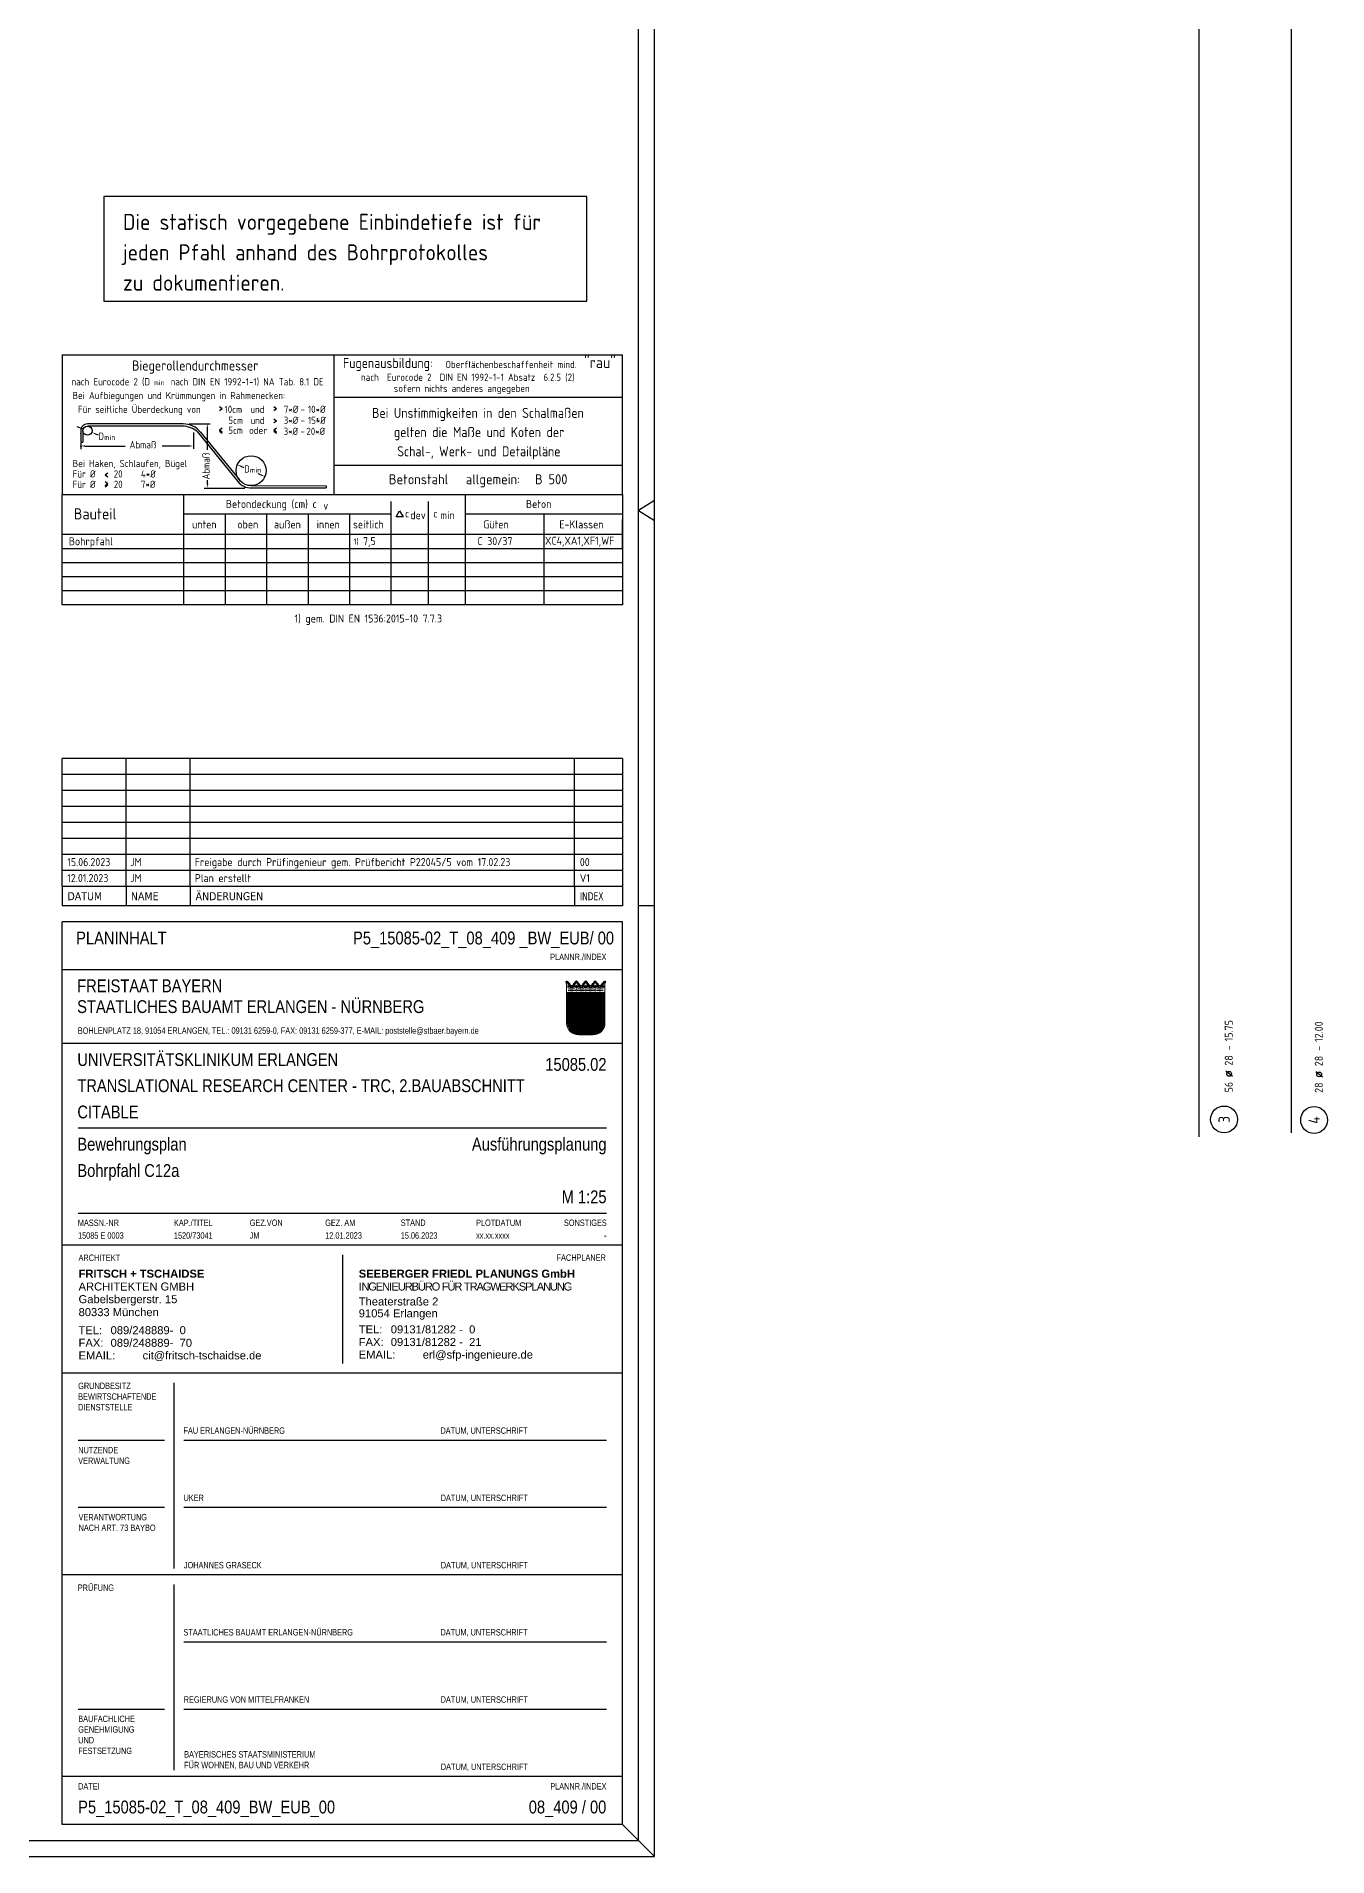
# Model space of a CAD drawing. Extents: x -21.8 to -1.7, y -3.4 to 18.
# Drawn here: x -11.8 to -1.72, y -3.39 to 10.83 of the extents above; entities that cross this region are included whole.
import ezdxf
from ezdxf.enums import TextEntityAlignment as Align

# ---------------------------------------------------------------- set-up
doc = ezdxf.new("R2010")
doc.units = 0
doc.header["$LTSCALE"] = 0.25
doc.linetypes.add('AUSGEZOGEN', pattern=[1000.01, 1000, 0.01])
for name, color, linetype in [('40 A Plankopf Text F+T', 7, 'Continuous'), ('BET-ANS', 7, 'Continuous'), ('RAHMEN', 7, 'Continuous'), ('RND', 7, 'Continuous'), ('STEMPEL', 7, 'Continuous'), ('TEXT', 7, 'Continuous')]:
    doc.layers.add(name, color=color, linetype=linetype)
doc.layers.add('NOPLOT', color=7, linetype='Continuous', plot=False)
doc.styles.add('ERSTELLTER_STIL_3', font='arial.ttf')
doc.styles.add('ERSTELLTER_STIL_4', font='arialbd.ttf')
doc.styles.add('helv', font='tahoma.ttf')
doc.styles.add('plankopf_ArialN', font='ARIALN.TTF')
doc.styles.add('txt', font='isocp.shx')
pattern_1 = [(0, (-322.07857, -163.97815), (8e-17, 0.254), [])]

# ---------------------------------------------------------------- blocks, each defined once
blk = doc.blocks.new('DINA1')
at = {"layer": 'RAHMEN'}
for p, q in [((84.1, 59.4), (0, 59.4)), ((84.1, 0), (84.1, 59.4))]:
    blk.add_line(p, q, dxfattribs=at)
at = {"layer": 'RAHMEN', "color": 7, "linetype": 'Continuous'}
for p, q in [((41.74, 59.4), (42.05, 58.9)), ((42.05, 58.9), (42.36, 59.4))]:
    blk.add_line(p, q, dxfattribs=at)
at = {"layer": 'RAHMEN', "color": 5}
for p, q in [((83.6, 58.9), (2, 58.9)), ((83.6, 0.5), (83.6, 58.9))]:
    blk.add_line(p, q, dxfattribs=at)
blk = doc.blocks.new('Bundeslandwappen')
at = {"lineweight": 9, "true_color": 0xffffff}
for points in [[(-5.75, 16.5), (-5.98, 16.5), (-5.98, 16.29), (-5.75, 16.29)], [(-5.09, 15.68), (-5.31, 15.68), (-5.31, 15.47), (-5.09, 15.47)], [(-3.49, 15.68), (-3.71, 15.68), (-3.71, 15.47), (-3.49, 15.47)], [(-2.82, 16.5), (-3.05, 16.5), (-3.05, 16.29), (-2.82, 16.29)], [(-2.15, 15.68), (-2.38, 15.68), (-2.38, 15.47), (-2.15, 15.47)], [(-0.56, 15.68), (-0.78, 15.68), (-0.78, 15.47), (-0.56, 15.47)], [(0.11, 16.5), (-0.11, 16.5), (-0.11, 16.29), (0.11, 16.29)], [(0.78, 15.68), (0.56, 15.68), (0.56, 15.47), (0.78, 15.47)], [(2.38, 15.68), (2.15, 15.68), (2.15, 15.47), (2.38, 15.47)], [(3.05, 16.5), (2.82, 16.5), (2.82, 16.29), (3.05, 16.29)], [(3.71, 15.68), (3.49, 15.68), (3.49, 15.47), (3.71, 15.47)], [(5.31, 15.68), (5.09, 15.68), (5.09, 15.47), (5.31, 15.47)], [(5.98, 16.5), (5.75, 16.5), (5.75, 16.29), (5.98, 16.29)]]:
    blk.add_hatch(color=7, dxfattribs=at).paths.add_polyline_path(points)
at = {"true_color": 0xffffff}
for points in [[(-5.34, 12.59), (-5.7, 12.59), (-5.7, 12.19), (-5.07, 11.96)], [(-1.42, 10.67), (-5.07, 11.96), (-3.57, 8.42), (0.08, 7.13)], [(0.86, 12.59), (-2.24, 12.59), (-1.42, 10.67), (2.23, 9.38)], [(3.96, 12.59), (1.66, 12.59), (4.37, 11.63)], [(5.7, 11.16), (4.37, 11.63), (5.7, 8.5)], [(-3.57, 8.42), (-5.7, 9.18), (-5.7, 6.17), (-2.07, 4.88)], [(-5.7, 6.14), (-5.7, 3.7, 0.041392), (-5.65, 3.14), (-4.21, 2.63)], [(3.73, 5.84), (0.08, 7.13), (1.58, 3.59), (5.23, 2.29)], [(5.7, 8.15), (2.23, 9.38), (3.73, 5.84), (5.7, 5.14)], [(-0.56, 1.34), (-4.21, 2.63), (-3.29, 0.45, 0.073774), (-2.3, 0.3), (-0.12, 0.3)], [(1.58, 3.59), (-2.07, 4.88), (-0.56, 1.34), (2.36, 0.3, 0.043654), (2.95, 0.36)]]:
    blk.add_hatch(color=7, dxfattribs=at).paths.add_polyline_path(points)
at = {"lineweight": 9}
h = blk.add_hatch(dxfattribs=at)
h.set_pattern_fill('ANSI31', color=256, scale=0.08, angle=315, style=0)
h.set_pattern_definition(pattern_1)
h.paths.add_polyline_path([(-5.07, 11.96), (-5.7, 12.19), (-5.7, 9.18), (-3.57, 8.42)])
h = blk.add_hatch(dxfattribs=at)
h.set_pattern_fill('ANSI31', color=256, scale=0.08, angle=315, style=0)
h.set_pattern_definition(pattern_1)
h.paths.add_polyline_path([(-2.24, 12.59), (-5.34, 12.59), (-5.07, 11.96), (-1.42, 10.67)])
h = blk.add_hatch(dxfattribs=at)
h.set_pattern_fill('ANSI31', color=256, scale=0.08, angle=315, style=0)
h.set_pattern_definition(pattern_1)
h.paths.add_polyline_path([(4.37, 11.63), (1.66, 12.59), (0.86, 12.59), (2.23, 9.38), (5.7, 8.15), (5.7, 8.5)])
h = blk.add_hatch(dxfattribs=at)
h.set_pattern_fill('ANSI31', color=256, scale=0.08, angle=315, style=0)
h.set_pattern_definition(pattern_1)
h.paths.add_polyline_path([(5.7, 12.59), (3.96, 12.59), (4.37, 11.63), (5.7, 11.16)])
h = blk.add_hatch(dxfattribs=at)
h.set_pattern_fill('ANSI31', color=256, scale=0.08, angle=315, style=0)
h.set_pattern_definition(pattern_1)
h.paths.add_polyline_path([(-2.07, 4.88), (-5.7, 6.17), (-5.7, 6.14), (-4.21, 2.63), (-0.56, 1.34)])
h = blk.add_hatch(dxfattribs=at)
h.set_pattern_fill('ANSI31', color=256, scale=0.08, angle=315, style=0)
h.set_pattern_definition(pattern_1)
h.paths.add_polyline_path([(0.08, 7.13), (-3.57, 8.42), (-2.07, 4.88), (1.58, 3.59)])
h = blk.add_hatch(dxfattribs=at)
h.set_pattern_fill('ANSI31', color=256, scale=0.08, angle=315, style=0)
h.set_pattern_definition(pattern_1)
h.paths.add_polyline_path([(2.23, 9.38), (-1.42, 10.67), (0.08, 7.13), (3.73, 5.84)])
h = blk.add_hatch(dxfattribs=at)
h.set_pattern_fill('ANSI31', color=256, scale=0.08, angle=315, style=0)
h.set_pattern_definition(pattern_1)
h.paths.add_polyline_path([(5.7, 5.14), (3.73, 5.84), (5.23, 2.29), (5.37, 2.24, 0.111178), (5.7, 3.7)])
h = blk.add_hatch(dxfattribs=at)
h.set_pattern_fill('ANSI31', color=256, scale=0.08, angle=315, style=0)
h.set_pattern_definition(pattern_1)
h.paths.add_polyline_path([(-4.21, 2.63), (-5.65, 3.14, 0.285055), (-3.29, 0.45)])
h = blk.add_hatch(dxfattribs=at)
h.set_pattern_fill('ANSI31', color=256, scale=0.08, angle=315, style=0)
h.set_pattern_definition(pattern_1)
h.paths.add_polyline_path([(-0.56, 1.34), (-0.12, 0.3), (2.3, 0.3, 0.004354), (2.36, 0.3)])
h = blk.add_hatch(dxfattribs=at)
h.set_pattern_fill('ANSI31', color=256, scale=0.08, angle=315, style=0)
h.set_pattern_definition(pattern_1)
h.paths.add_polyline_path([(5.31, 2.11), (5.23, 2.29), (1.58, 3.59), (2.95, 0.36, 0.22704)])
for p, q in [((-6, 16.1), (-6, 3.7)), ((-6, 13.29), (6, 13.29)), ((-6, 12.94), (6, 12.94)), ((-5.7, 12.59), (-5.7, 3.7)), ((-5.7, 12.59), (5.7, 12.59)), ((-5.7, 12.19), (5.7, 8.15)), ((-5.64, 14.97), (-5.64, 15.18)), ((-5.61, 16.59), (-5.62, 16.68)), ((-5.34, 12.59), (-0.12, 0.3)), ((-5.33, 15.19), (-5.33, 15.05)), ((-4.68, 14.54), (-5.26, 14.54)), ((-4.12, 14.54), (-3.54, 14.54)), ((-3.47, 15.19), (-3.47, 15.05)), ((-3.36, 13.9), (-2.93, 14.17)), ((-2.93, 13.63), (-3.36, 13.9)), ((-3.19, 16.59), (-3.18, 16.67)), ((-3.16, 14.97), (-3.16, 15.18)), ((-2.93, 15.58), (-2.93, 14.47)), ((-2.93, 14.17), (-2.5, 13.9)), ((-2.5, 13.9), (-2.93, 13.63)), ((-2.71, 14.97), (-2.71, 15.18)), ((-2.68, 16.59), (-2.69, 16.67)), ((-2.4, 15.19), (-2.4, 15.05)), ((-1.74, 14.54), (-2.32, 14.54)), ((-2.24, 12.59), (2.95, 0.36)), ((-1.19, 14.54), (-0.61, 14.54)), ((-0.54, 15.19), (-0.54, 15.05)), ((0, 14.17), (-0.43, 13.9)), ((-0.43, 13.9), (0, 13.63)), ((-0.25, 16.59), (-0.24, 16.67)), ((-0.22, 14.97), (-0.22, 15.18)), ((0, 15.58), (0, 14.47)), ((0.43, 13.9), (0, 14.17)), ((0, 13.63), (0.43, 13.9)), ((0.22, 14.97), (0.22, 15.18)), ((0.25, 16.59), (0.24, 16.67)), ((0.54, 15.19), (0.54, 15.05)), ((1.19, 14.54), (0.61, 14.54)), ((0.86, 12.59), (5.31, 2.11)), ((1.66, 12.59), (5.7, 11.16)), ((1.74, 14.54), (2.32, 14.54)), ((2.4, 15.19), (2.4, 15.05)), ((2.93, 14.17), (2.5, 13.9)), ((2.5, 13.9), (2.93, 13.63)), ((2.68, 16.59), (2.69, 16.67)), ((2.71, 14.97), (2.71, 15.18)), ((2.93, 15.58), (2.93, 14.47)), ((3.36, 13.9), (2.93, 14.17)), ((2.93, 13.63), (3.36, 13.9)), ((3.16, 14.97), (3.16, 15.18)), ((3.19, 16.59), (3.18, 16.67)), ((3.47, 15.19), (3.47, 15.05)), ((4.12, 14.54), (3.54, 14.54)), ((3.96, 12.59), (5.7, 8.5)), ((4.68, 14.54), (5.26, 14.54)), ((5.33, 15.19), (5.33, 15.05)), ((5.61, 16.59), (5.62, 16.68)), ((5.64, 14.97), (5.64, 15.18)), ((5.7, 3.7), (5.7, 12.59)), ((6, 3.7), (6, 16.1)), ((-5.7, 9.18), (5.7, 5.14)), ((-5.7, 6.17), (5.37, 2.24)), ((-5.7, 6.14), (-3.29, 0.45)), ((-5.66, 3.14), (2.36, 0.3)), ((-2.3, 0.3), (2.3, 0.3)), ((-2.3, 0), (2.3, 0))]:
    blk.add_line(p, q, dxfattribs=at)
for points in [[(-5.75, 16.29), (-5.98, 16.29), (-5.98, 16.5), (-5.75, 16.5)], [(-5.09, 15.47), (-5.31, 15.47), (-5.31, 15.68), (-5.09, 15.68)], [(-4.07, 13.71), (-4.83, 13.71), (-4.83, 14.1), (-4.07, 14.1)], [(-3.71, 15.47), (-3.49, 15.47), (-3.49, 15.68), (-3.71, 15.68)], [(-2.82, 16.29), (-3.05, 16.29), (-3.05, 16.5), (-2.82, 16.5)], [(-2.15, 15.47), (-2.38, 15.47), (-2.38, 15.68), (-2.15, 15.68)], [(-1.8, 13.71), (-1.04, 13.71), (-1.04, 14.1), (-1.8, 14.1)], [(-0.78, 15.47), (-0.56, 15.47), (-0.56, 15.68), (-0.78, 15.68)], [(0.11, 16.29), (-0.11, 16.29), (-0.11, 16.5), (0.11, 16.5)], [(0.78, 15.47), (0.56, 15.47), (0.56, 15.68), (0.78, 15.68)], [(1.8, 13.71), (1.04, 13.71), (1.04, 14.1), (1.8, 14.1)], [(2.15, 15.47), (2.38, 15.47), (2.38, 15.68), (2.15, 15.68)], [(3.05, 16.29), (2.82, 16.29), (2.82, 16.5), (3.05, 16.5)], [(3.71, 15.47), (3.49, 15.47), (3.49, 15.68), (3.71, 15.68)], [(4.07, 13.71), (4.83, 13.71), (4.83, 14.1), (4.07, 14.1)], [(5.09, 15.47), (5.31, 15.47), (5.31, 15.68), (5.09, 15.68)], [(5.75, 16.29), (5.98, 16.29), (5.98, 16.5), (5.75, 16.5)]]:
    blk.add_lwpolyline(points, close=True, dxfattribs=at)
for centre in [(-5.28, 13.9), (-3.71, 13.9), (-2.2, 13.9), (-0.68, 13.9), (0.68, 13.9), (2.2, 13.9), (3.71, 13.9), (5.28, 13.9)]:
    blk.add_circle(centre, 0.123, dxfattribs=at)
for centre, radius, start, end in [((-5.89, 16.45), 0.362, 44.6681, 253.1183), ((-5.67, 16.67), 0.05, 6.6615, 44.6681), ((-5.49, 15.18), 0.157, 3.2756, 179.5521), ((-5.19, 14.99), 0.453, 182.8328, 261.3043), ((-5.56, 16.59), 0.05, 186.6615, 265.6209), ((-5.42, 15.99), 0.179, 74.7883, 15.1356), ((-5.59, 16.26), 0.281, 346.0232, 85.6209), ((-5.36, 16.21), 0.05, 254.7883, 346.0232), ((-5.26, 15.23), 0.191, 249.6358, 3.0857), ((-5.2, 16.05), 0.05, 93.0633, 195.1356), ((-5.19, 15.87), 0.224, 350.9542, 93.0633), ((-5.02, 15.24), 0.05, 82.9467, 183.0857), ((-4.99, 15.54), 0.249, 262.9467, 77.8855), ((-4.92, 15.83), 0.05, 170.9542, 257.8855), ((-4.62, 14.89), 0.224, 71.4, 0), ((-4.71, 14.85), 0.312, 275.9649, 353.9773), ((-4.4, 15.24), 0.208, 317.0775, 222.9225), ((-4.18, 14.89), 0.224, 180, 108.6), ((-4.09, 14.85), 0.312, 186.0227, 264.0351), ((-3.81, 15.54), 0.249, 102.1145, 277.0533), ((-3.88, 15.83), 0.05, 282.1145, 9.0458), ((-3.61, 15.87), 0.224, 86.9367, 189.0458), ((-3.78, 15.24), 0.05, 356.9143, 97.0533), ((-3.54, 15.23), 0.191, 176.9143, 290.3642), ((-3.6, 16.05), 0.05, 344.8644, 86.9367), ((-3.38, 15.99), 0.179, 164.8644, 105.2117), ((-3.61, 14.99), 0.453, 278.6957, 357.1672), ((-3.21, 16.26), 0.281, 94.3791, 193.9768), ((-3.44, 16.21), 0.05, 193.9768, 285.2117), ((-3.31, 15.18), 0.157, 0.4479, 176.7244), ((-3.24, 16.59), 0.05, 274.3791, 353.3385), ((-3.13, 16.67), 0.05, 155.2288, 173.3385), ((-2.93, 16.58), 0.264, 24.0166, 155.3409), ((-2.55, 15.18), 0.157, 3.2756, 179.5521), ((-2.26, 14.99), 0.453, 182.8328, 261.3043), ((-2.74, 16.66), 0.05, 6.6615, 24.0166), ((-2.63, 16.59), 0.05, 186.6615, 265.6209), ((-2.49, 15.99), 0.179, 74.7883, 15.1356), ((-2.65, 16.26), 0.281, 346.0232, 85.6209), ((-2.43, 16.21), 0.05, 254.7883, 346.0232), ((-2.33, 15.23), 0.191, 249.6358, 3.0857), ((-2.27, 16.05), 0.05, 93.0633, 195.1356), ((-2.26, 15.87), 0.224, 350.9542, 93.0633), ((-2.09, 15.24), 0.05, 82.9467, 183.0857), ((-2.05, 15.54), 0.249, 262.9467, 77.8855), ((-1.99, 15.83), 0.05, 170.9542, 257.8855), ((-1.69, 14.89), 0.224, 71.4, 0), ((-1.78, 14.85), 0.312, 275.9649, 353.9773), ((-1.47, 15.24), 0.208, 317.0775, 222.9225), ((-1.24, 14.89), 0.224, 180, 108.6), ((-1.16, 14.85), 0.312, 186.0227, 264.0351), ((-0.88, 15.54), 0.249, 102.1145, 277.0533), ((-0.94, 15.83), 0.05, 282.1145, 9.0458), ((-0.67, 15.87), 0.224, 86.9367, 189.0458), ((-0.84, 15.24), 0.05, 356.9143, 97.0533), ((-0.6, 15.23), 0.191, 176.9143, 290.3642), ((-0.66, 16.05), 0.05, 344.8644, 86.9367), ((-0.44, 15.99), 0.179, 164.8644, 105.2117), ((-0.68, 14.99), 0.453, 278.6957, 357.1672), ((-0.28, 16.26), 0.281, 94.3791, 193.9768), ((-0.5, 16.21), 0.05, 193.9768, 285.2117), ((-0.38, 15.18), 0.157, 0.4479, 176.7244), ((-0.3, 16.59), 0.05, 274.3791, 353.3385), ((0, 16.58), 0.264, 24.0166, 155.3409), ((-0.19, 16.67), 0.05, 155.2288, 173.3385), ((0.38, 15.18), 0.157, 3.2756, 179.5521), ((0.68, 14.99), 0.453, 182.8328, 261.3043), ((0.19, 16.66), 0.05, 6.6615, 24.0166), ((0.3, 16.59), 0.05, 186.6615, 265.6209), ((0.44, 15.99), 0.179, 74.7883, 15.1356), ((0.28, 16.26), 0.281, 346.0232, 85.6209), ((0.5, 16.21), 0.05, 254.7883, 346.0232), ((0.6, 15.23), 0.191, 249.6358, 3.0857), ((0.66, 16.05), 0.05, 93.0633, 195.1356), ((0.67, 15.87), 0.224, 350.9542, 93.0633), ((0.84, 15.24), 0.05, 82.9467, 183.0857), ((0.88, 15.54), 0.249, 262.9467, 77.8855), ((0.94, 15.83), 0.05, 170.9542, 257.8855), ((1.24, 14.89), 0.224, 71.4, 0), ((1.16, 14.85), 0.312, 275.9649, 353.9773), ((1.47, 15.24), 0.208, 317.0775, 222.9225), ((1.69, 14.89), 0.224, 180, 108.6), ((1.78, 14.85), 0.312, 186.0227, 264.0351), ((2.05, 15.54), 0.249, 102.1145, 277.0533), ((1.99, 15.83), 0.05, 282.1145, 9.0458), ((2.26, 15.87), 0.224, 86.9367, 189.0458), ((2.09, 15.24), 0.05, 356.9143, 97.0533), ((2.33, 15.23), 0.191, 176.9143, 290.3642), ((2.27, 16.05), 0.05, 344.8644, 86.9367), ((2.49, 15.99), 0.179, 164.8644, 105.2117), ((2.26, 14.99), 0.453, 278.6957, 357.1672), ((2.65, 16.26), 0.281, 94.3791, 193.9768), ((2.43, 16.21), 0.05, 193.9768, 285.2117), ((2.55, 15.18), 0.157, 0.4479, 176.7244), ((2.63, 16.59), 0.05, 274.3791, 353.3385), ((2.93, 16.58), 0.264, 24.0166, 155.3409), ((2.74, 16.67), 0.05, 155.2288, 173.3385), ((3.31, 15.18), 0.157, 3.2756, 179.5521), ((3.61, 14.99), 0.453, 182.8328, 261.3043), ((3.13, 16.66), 0.05, 6.6615, 24.0166), ((3.24, 16.59), 0.05, 186.6615, 265.6209), ((3.38, 15.99), 0.179, 74.7883, 15.1356), ((3.21, 16.26), 0.281, 346.0232, 85.6209), ((3.44, 16.21), 0.05, 254.7883, 346.0232), ((3.54, 15.23), 0.191, 249.6358, 3.0857), ((3.6, 16.05), 0.05, 93.0633, 195.1356), ((3.61, 15.87), 0.224, 350.9542, 93.0633), ((3.78, 15.24), 0.05, 82.9467, 183.0857), ((3.81, 15.54), 0.249, 262.9467, 77.8855), ((3.88, 15.83), 0.05, 170.9542, 257.8855), ((4.18, 14.89), 0.224, 71.4, 0), ((4.09, 14.85), 0.312, 275.9649, 353.9773), ((4.4, 15.24), 0.208, 317.0775, 222.9225), ((4.62, 14.89), 0.224, 180, 108.6), ((4.71, 14.85), 0.312, 186.0227, 264.0351), ((4.99, 15.54), 0.249, 102.1145, 277.0533), ((4.92, 15.83), 0.05, 282.1145, 9.0458), ((5.19, 15.87), 0.224, 86.9367, 189.0458), ((5.02, 15.24), 0.05, 356.9143, 97.0533), ((5.26, 15.23), 0.191, 176.9143, 290.3642), ((5.2, 16.05), 0.05, 344.8644, 86.9367), ((5.42, 15.99), 0.179, 164.8644, 105.2117), ((5.19, 14.99), 0.453, 278.6957, 357.1672), ((5.59, 16.26), 0.281, 94.3791, 193.9768), ((5.36, 16.21), 0.05, 193.9768, 285.2117), ((5.49, 15.18), 0.157, 0.4479, 176.7244), ((5.56, 16.59), 0.05, 274.3791, 353.3385), ((5.67, 16.67), 0.05, 135.3319, 173.3385), ((5.89, 16.45), 0.362, 286.8817, 135.3319), ((-2.3, 3.7), 3.7, 180, 270), ((-2.3, 3.7), 3.4, 180, 270), ((2.3, 3.7), 3.7, 270, 0), ((2.3, 3.7), 3.4, 270, 0)]:
    blk.add_arc(centre, radius, start, end, dxfattribs=at)
blk = doc.blocks.new('Plankopf_PU')
for p, q in [((-18.5, 25.4), (-18.5, 27.7)), ((-1, 27.7), (-18.5, 27.7)), ((-1, 27.7), (-18.5, 27.7)), ((-1, 25.4), (-1, 27.7)), ((-1, 25.4), (-18.5, 25.4)), ((-1, 25.4), (-18.5, 25.4)), ((-18.5, 19.1), (-18.5, 25.4)), ((-1, 19.1), (-1, 25.4)), ((-1.5, 22.75), (-18, 22.75)), ((-18, 20.1), (-1.5, 20.1)), ((-18.5, 15.1), (-18.5, 19.1)), ((-1, 19.1), (-18.5, 19.1)), ((-9.75, 18.8), (-9.75, 15.4)), ((-1, 15.1), (-1, 19.1)), ((-1, 15.1), (-18.5, 15.1)), ((-1, 15.1), (-18.5, 15.1)), ((-18.5, 8.8), (-18.5, 15.1)), ((-15, 9), (-15, 14.8)), ((-1, 8.8), (-1, 15.1)), ((-15.3, 13), (-18, 13)), ((-1.5, 13), (-14.7, 13)), ((-15.3, 10.9), (-18, 10.9)), ((-1.5, 10.9), (-14.7, 10.9)), ((-18.5, 2.5), (-18.5, 8.8)), ((-1, 8.8), (-18.5, 8.8)), ((-1, 2.5), (-1, 8.8)), ((-15, 2.7), (-15, 8.5)), ((-1.5, 6.7), (-14.7, 6.7)), ((-15.3, 4.6), (-18, 4.6)), ((-1.5, 4.6), (-14.7, 4.6)), ((-1, 2.5), (-18.5, 2.5)), ((-18.5, 1), (-18.5, 2.5)), ((-1, 2.5), (-18.5, 2.5)), ((-1, 1), (-1, 2.5)), ((-1, 1), (-18.5, 1))]:
    blk.add_line(p, q)
at = {"xscale": 0.1, "yscale": 0.1, "zscale": 0.1}
blk.add_blockref('Bundeslandwappen', (-2.148, 25.669), dxfattribs=at)
at = {"linetype": 'AUSGEZOGEN', "lineweight": 35, "style": 'plankopf_ArialN'}
for s, height, p in [('FREISTAAT BAYERN', 0.4, (-18.032, 27.401)), ('PRÜFUNG', 0.2, (-18.013, 8.5))]:
    blk.add_text(s, height=height, dxfattribs=at).set_placement(p, align=Align.TOP_LEFT)
blk.add_text('STAATLICHES BAUAMT ERLANGEN - NÜRNBERG', height=0.4, dxfattribs=at).set_placement((-18.032, 26.552), align=Align.MIDDLE_LEFT)
at = {"style": 'plankopf_ArialN'}
for s, p in [('BOHLENPLATZ 18, 91054 ERLANGEN, TEL.: 09131 6259-0, FAX: 09131 6259-377, E-MAIL: poststelle@stbaer.bayern.de', (-18.012, 25.702)), ('MASSN.-NR', (-18.011, 19.698)), ('KAP./TITEL', (-15.01, 19.698)), ('GEZ.VON', (-12.644, 19.7)), ('GEZ. AM', (-10.286, 19.7)), ('STAND', (-7.927, 19.702)), ('PLOTDATUM', (-5.574, 19.7)), ('FAU ERLANGEN-NÜRNBERG', (-14.712, 13.207)), ('DATUM, UNTERSCHRIFT', (-6.687, 13.207)), ('UKER', (-14.712, 11.107)), ('DATUM, UNTERSCHRIFT', (-6.68, 11.106)), ('JOHANNES GRASECK', (-14.7, 9.005)), ('DATUM, UNTERSCHRIFT', (-6.675, 9.005)), ('STAATLICHES BAUAMT ERLANGEN-NÜRNBERG', (-14.712, 6.907)), ('DATUM, UNTERSCHRIFT', (-6.687, 6.907)), ('REGIERUNG VON MITTELFRANKEN', (-14.705, 4.806)), ('DATUM, UNTERSCHRIFT', (-6.68, 4.806)), ('DATUM, UNTERSCHRIFT', (-6.675, 2.705)), ('DATEI', (-18.002, 2.095))]:
    blk.add_text(s, height=0.2, dxfattribs=at).set_placement(p)
for s, p in [('SONSTIGES', (-1.493, 19.7)), ('PLANNR./INDEX', (-1.501, 2.095))]:
    blk.add_text(s, height=0.2, dxfattribs=at).set_placement(p, align=Align.RIGHT)
at = {"linetype": 'AUSGEZOGEN', "lineweight": 35, "style": 'plankopf_ArialN'}
blk.add_text('ARCHITEKT', height=0.2, dxfattribs=at).set_placement((-17.989, 18.607))
blk.add_text('FACHPLANER', height=0.2, dxfattribs=at).set_placement((-1.52, 18.611), align=Align.RIGHT)
at = {"insert": (-5.574, 19.303), "char_height": 0.2, "attachment_point": 7, "style": 'plankopf_ArialN'}
blk.add_mtext('xx.xx.xxxx', dxfattribs=at)
at = {"char_height": 0.2, "attachment_point": 1, "style": 'plankopf_ArialN'}
for s, insert, width in [('GRUNDBESITZ\\PBEWIRTSCHAFTENDE DIENSTSTELLE', (-18, 14.804), 2.5), ('NUTZENDE^JVERWALTUNG', (-17.998, 12.8), 2.69843), ('VERANTWORTUNG  NACH ART. 73 BAYBO', (-17.988, 10.705), 2.68768), ('BAUFACHLICHE GENEHMIGUNG UND FESTSETZUNG', (-17.998, 4.404), 2.2311), ('BAYERISCHES STAATSMINISTERIUM ^JFÜR WOHNEN, BAU UND VERKEHR', (-14.689, 3.294), 9.29412)]:
    blk.add_mtext(s, dxfattribs=dict(at, insert=insert, width=width))
at = {"style": 'plankopf_ArialN'}
for tag, p in [('PROJEKTBEZEICHNUNGZ1', (-18.025, 24.578)), ('PROJEKTBEZEICHNUNGZ2', (-18.025, 23.761)), ('PROJEKTBEZEICHNUNGZ3', (-18.025, 22.941))]:
    blk.add_attdef(tag, text='', height=0.4, dxfattribs=at).set_placement(p, align=Align.BOTTOM_LEFT)
for tag, p in [('GEB.-NR', (-1.5, 24.946)), ('0.000X', (-1.507, 1.749))]:
    blk.add_attdef(tag, text='', height=0.4, dxfattribs=at).set_placement(p, align=Align.TOP_RIGHT)
for tag, p, height in [('PLANINHALTZ1', (-18.025, 22.055), 0.4), ('PLANINHALTZ2', (-18.025, 21.232), 0.4), ('PLANINHALTZ3', (-18.025, 20.409), 0.4), ('MASSN.-NR', (-18.005, 19.303), 0.2), ('KAPITEL/TITEL', (-15.01, 19.303), 0.2), ('GEZ_VON', (-12.644, 19.303), 0.2), ('GEZ_AM', (-10.286, 19.303), 0.2), ('STAND', (-7.927, 19.303), 0.2)]:
    blk.add_attdef(tag, p, '', height=height, dxfattribs=at)
for tag, height, p in [('PLANUNGSPHASE', 0.4, (-1.5, 22.055)), ('PROJEKTKATEGORIE', 0.4, (-1.5, 21.232)), ('MAßSTAB', 0.4, (-1.5, 20.409)), ('SONSTIGES', 0.2, (-1.5, 19.303))]:
    blk.add_attdef(tag, text='', height=height, dxfattribs=at).set_placement(p, align=Align.RIGHT)
at = {"layer": '40 A Plankopf Text F+T', "color": 7, "linetype": 'Continuous', "lineweight": 13, "char_height": 0.25, "attachment_point": 7}
for s, insert, style in [('\\A1;FRITSCH + TSCHAIDSE ', (-17.988, 18.081), 'ERSTELLTER_STIL_4'), ('\\A1;SEEBERGER FRIEDL PLANUNGS GmbH', (-9.238, 18.081), 'ERSTELLTER_STIL_4'), ('\\A1;ARCHITEKTEN GMBH', (-17.988, 17.68), 'ERSTELLTER_STIL_3'), ('\\A1;{\\T0.8;INGENIEURBÜRO FÜR TRAGWERKSPLANUNG}', (-9.238, 17.68), 'ERSTELLTER_STIL_3'), ('\\A1;80333 München', (-17.988, 16.879), 'ERSTELLTER_STIL_3'), ('\\A1;Gabelsbergerstr. 15', (-17.988, 17.212), 'ERSTELLTER_STIL_3'), ('\\A1;Theaterstraße 2', (-9.238, 17.212), 'ERSTELLTER_STIL_3'), ('\\A1;91054 Erlangen', (-9.238, 16.771), 'ERSTELLTER_STIL_3')]:
    blk.add_mtext(s, dxfattribs=dict(at, insert=insert, style=style))
at = {"layer": '40 A Plankopf Text F+T', "color": 7, "linetype": 'Continuous', "lineweight": 13, "char_height": 0.25, "attachment_point": 7, "line_spacing_factor": 0.945293, "style": 'ERSTELLTER_STIL_3'}
for s, insert in [('\\A1;TEL: ^I089/248889-  0\\PFAX: ^I089/248889-  70\\PEMAIL: ^Icit@fritsch-tschaidse.de', (-17.988, 15.481)), ('\\A1;TEL: ^I09131/81282 -  0\\PFAX: ^I09131/81282 -  21\\PEMAIL: ^Ierl@sfp-ingenieure.de', (-9.238, 15.481))]:
    blk.add_mtext(s, dxfattribs=dict(at, insert=insert))
blk = doc.blocks.new('Plankopf-ER')
at = {"layer": 'RAHMEN', "color": 7, "linetype": 'Continuous'}
for p, q in [((-0.5, 4.6), (-18, 4.6)), ((-18, 4.1), (-18, 4.6)), ((-16, 4.1), (-16, 4.6)), ((-14, 4.1), (-14, 4.6)), ((-2, 4.1), (-2, 4.6)), ((-0.5, 4.6), (-0.5, 4.1)), ((-0.5, 4.1), (-18, 4.1)), ((-18, 3.6), (-18, 4.1)), ((-16, 3.6), (-16, 4.1)), ((-14, 3.6), (-14, 4.1)), ((-2, 3.6), (-2, 4.1)), ((-0.5, 4.1), (-0.5, 3.6)), ((-0.5, 3.6), (-18, 3.6)), ((-18, 3.1), (-18, 3.6)), ((-16, 3.1), (-16, 3.6)), ((-14, 3.1), (-14, 3.6)), ((-2, 3.1), (-2, 3.6)), ((-0.5, 3.6), (-0.5, 3.1)), ((-0.5, 3.1), (-18, 3.1)), ((-18, 2.6), (-18, 3.1)), ((-16, 2.6), (-16, 3.1)), ((-14, 2.6), (-14, 3.1)), ((-2, 2.6), (-2, 3.1)), ((-0.5, 3.1), (-0.5, 2.6)), ((-0.5, 2.6), (-18, 2.6)), ((-18, 2.1), (-18, 2.6)), ((-16, 2.1), (-16, 2.6)), ((-14, 2.1), (-14, 2.6)), ((-2, 2.1), (-2, 2.6)), ((-0.5, 2.6), (-0.5, 2.1)), ((-0.5, 2.1), (-18, 2.1)), ((-18, 1.6), (-18, 2.1)), ((-16, 1.6), (-16, 2.1)), ((-14, 1.6), (-14, 2.1)), ((-2, 1.6), (-2, 2.1)), ((-0.5, 2.1), (-0.5, 1.6)), ((-0.5, 1.6), (-18, 1.6)), ((-18, 1.1), (-18, 1.6)), ((-16, 1.1), (-16, 1.6)), ((-14, 1.1), (-14, 1.6)), ((-2, 1.1), (-2, 1.6)), ((-0.5, 1.6), (-0.5, 1.1)), ((-0.5, 1.1), (-18, 1.1)), ((-18, 0.6), (-18, 1.1)), ((-0.5, 0.6), (-18, 0.6)), ((-18, 0.6), (-18, 0)), ((-16, 0.6), (-16, 1.1)), ((-16, 0.6), (-16, 0)), ((-14, 0.6), (-14, 1.1)), ((-14, 0.6), (-14, 0)), ((-2, 0.6), (-2, 1.1)), ((-2, 0.6), (-2, 0)), ((-0.5, 1.1), (-0.5, 0.6)), ((-0.5, 0.6), (-0.5, 0)), ((-0.5, 0), (-18, 0))]:
    blk.add_line(p, q, dxfattribs=at)
at = {"layer": 'RAHMEN', "color": 7, "linetype": 'Continuous', "style": 'txt'}
for tag, p in [('INDEX-D8', (-17.841, 4.242)), ('INDEX-D7', (-17.841, 3.742)), ('INDEX-N8', (-15.876, 4.242)), ('INDEX-N7', (-15.876, 3.742)), ('INDEX-X8', (-13.857, 4.242)), ('INDEX-X7', (-13.857, 3.742)), ('INDEX8', (-1.833, 4.242)), ('INDEX7', (-1.833, 3.742)), ('INDEX-D6', (-17.841, 3.242)), ('INDEX-N6', (-15.876, 3.242)), ('INDEX-X6', (-13.857, 3.242)), ('INDEX6', (-1.833, 3.242)), ('INDEX-D5', (-17.841, 2.742)), ('INDEX-N5', (-15.876, 2.742)), ('INDEX-X5', (-13.857, 2.742)), ('INDEX5', (-1.833, 2.742)), ('INDEX-D4', (-17.841, 2.242)), ('INDEX-N4', (-15.876, 2.242)), ('INDEX-X4', (-13.857, 2.242)), ('INDEX4', (-1.833, 2.242)), ('INDEX-D3', (-17.841, 1.742)), ('INDEX-N3', (-15.876, 1.742)), ('INDEX-X3', (-13.857, 1.742)), ('INDEX3', (-1.833, 1.742)), ('INDEX-D2', (-17.841, 1.242)), ('INDEX-N2', (-15.876, 1.242)), ('INDEX-X2', (-13.857, 1.242)), ('INDEX2', (-1.833, 1.242)), ('INDEX-D1', (-17.841, 0.742)), ('INDEX-N1', (-15.876, 0.742)), ('INDEX-X1', (-13.857, 0.742)), ('INDEX1', (-1.833, 0.742))]:
    blk.add_attdef(tag, p, '', height=0.25, dxfattribs=at)
at = {"layer": 'STEMPEL', "color": 7, "linetype": 'Continuous', "style": 'helv'}
for s, p in [('DATUM', (-17.833, 0.176)), ('NAME', (-15.853, 0.176)), ('ÄNDERUNGEN', (-13.833, 0.176))]:
    blk.add_text(s, height=0.25, dxfattribs=at).set_placement(p)
at = {"layer": 'STEMPEL', "color": 7, "linetype": 'Continuous', "style": 'helv', "width": 0.8}
blk.add_text('INDEX', height=0.25, dxfattribs=at).set_placement((-1.833, 0.176))
blk = doc.blocks.new('RND_AUSZ')
at = {"layer": 'RND', "color": 7, "linetype": 'Continuous'}
blk.add_line((1.341, 0.262), (1.509, 0.466), dxfattribs=at)
at = {"layer": 'RND', "color": 1, "linetype": 'Continuous'}
blk.add_circle((0, 0.52), 0.42, dxfattribs=at)
at = {"layer": 'RND', "color": 7, "linetype": 'Continuous'}
blk.add_circle((1.425, 0.364), 0.075, dxfattribs=at)
at = {"layer": 'RND', "color": 7, "linetype": 'Continuous', "style": 'txt'}
blk.add_text('-', height=0.25, dxfattribs=at).set_placement((2.163, 0.25))
at = {"layer": 'RND', "color": 1, "linetype": 'Continuous', "style": 'txt'}
blk.add_attdef('POS', text='', height=0.35, dxfattribs=at).set_placement((0, 0.52), align=Align.MIDDLE)
at = {"layer": 'RND', "color": 7, "linetype": 'Continuous', "style": 'txt'}
for tag, p in [('WIEOFT', (-0.536, 0.25)), ('STK', (1.174, 0.25))]:
    blk.add_attdef(tag, text='', height=0.25, dxfattribs=at).set_placement(p, align=Align.RIGHT)
for tag, p in [('DS', (1.683, 0.25)), ('LANG', (2.441, 0.25)), ('TEXT', (3.669, 0.25))]:
    blk.add_attdef(tag, p, '', height=0.25, dxfattribs=at)

msp = doc.modelspace()

# ---------------------------------------------------------------- linework, layer by layer
for p, q in [((-7.2212, 3.912), (-11.5962, 3.912)), ((-11.5962, 3.537), (-11.5962, 3.912)), ((-7.2212, 3.537), (-7.2212, 3.912))]:
    msp.add_line(p, q)
at = {"layer": 'NOPLOT', "color": 191, "linetype": 'AUSGEZOGEN'}
msp.add_line((-7.2212, -3.138), (-6.9712, -3.388), dxfattribs=at)
at = {"layer": 'RAHMEN', "color": 5, "linetype": 'Continuous'}
for p, q in [((-11.5962, 8.3394), (-7.2212, 8.3394)), ((-11.5962, 8.3394), (-11.5962, 7.2498)), ((-9.4716, 7.2498), (-9.4716, 8.3394)), ((-7.2212, 7.2498), (-7.2212, 8.3394)), ((-7.2212, 6.823), (-7.2212, 7.0542))]:
    msp.add_line(p, q, dxfattribs=at)
at = {"layer": 'RAHMEN', "color": 7, "linetype": 'AUSGEZOGEN'}
for p, q in [((-9.4716, 8.0106), (-7.2212, 8.0106)), ((-10.3472, 7.918), (-10.369, 7.9333)), ((-10.3472, 7.918), (-10.369, 7.9027)), ((-9.9222, 7.918), (-9.944, 7.9333)), ((-9.9222, 7.918), (-9.944, 7.9027)), ((-9.922, 7.8231), (-9.9438, 7.8384)), ((-9.922, 7.8231), (-9.9438, 7.8078)), ((-10.369, 7.7541), (-10.3472, 7.7694)), ((-10.369, 7.7541), (-10.3472, 7.7388)), ((-10.369, 7.7444), (-10.3472, 7.7291)), ((-9.944, 7.7541), (-9.9222, 7.7694)), ((-9.944, 7.7541), (-9.9222, 7.7388)), ((-9.944, 7.7444), (-9.9222, 7.7291)), ((-11.2615, 7.4027), (-11.2397, 7.418)), ((-11.2615, 7.4027), (-11.2397, 7.3874)), ((-9.4716, 7.4786), (-7.2212, 7.4786)), ((-11.2397, 7.3323), (-11.2615, 7.3475)), ((-11.2397, 7.3323), (-11.2615, 7.317)), ((-11.2397, 7.3226), (-11.2615, 7.3073)), ((-11.5962, 6.9386), (-7.2212, 6.9386)), ((-11.5962, 6.8286), (-7.2212, 6.8286)), ((-11.5962, 6.7186), (-7.2212, 6.7186)), ((-11.5962, 6.6086), (-7.2212, 6.6086)), ((-11.5962, 6.4986), (-7.2212, 6.4986))]:
    msp.add_line(p, q, dxfattribs=at)
at = {"layer": 'RAHMEN', "color": 7, "linetype": 'Continuous'}
for p, q in [((-11.4314, 7.76), (-11.478, 7.778)), ((-11.4515, 7.7471), (-11.4515, 7.6585)), ((-11.4338, 7.7471), (-11.4338, 7.6585)), ((-10.6506, 7.8003), (-11.3984, 7.8003)), ((-10.6569, 7.7826), (-11.3984, 7.7826)), ((-11.3385, 7.7243), (-11.315, 7.7152)), ((-10.6049, 7.802), (-10.4418, 7.802)), ((-10.5716, 7.7323), (-10.5716, 7.6056)), ((-10.5393, 7.7379), (-10.2244, 7.3503)), ((-10.5151, 7.7358), (-10.212, 7.3628)), ((-10.463, 7.7683), (-10.463, 7.5978)), ((-11.4515, 7.6585), (-11.4338, 7.6585)), ((-11.4515, 7.6529), (-11.4515, 7.6027)), ((-11.4178, 7.6281), (-11.1036, 7.6281)), ((-10.6053, 7.6281), (-10.8145, 7.6281)), ((-10.1756, 7.4589), (-10.1976, 7.4684)), ((-10.0446, 7.4024), (-10.065, 7.4112)), ((-10.6458, 6.4015), (-10.6458, 7.2498)), ((-10.4863, 7.2993), (-10.1696, 7.2993)), ((-10.4607, 7.3331), (-10.4607, 7.3626)), ((-10.1196, 7.3184), (-9.535, 7.3181)), ((-10.1196, 7.3004), (-9.535, 7.3004)), ((-9.535, 7.3181), (-9.535, 7.3004)), ((-8.447, 6.3886), (-8.447, 7.2498)), ((-9.0263, 6.3886), (-9.0263, 7.195)), ((-8.7367, 6.3886), (-8.7367, 7.195)), ((-10.3219, 6.3886), (-10.3219, 7.0989)), ((-9.998, 6.3886), (-9.998, 7.0989)), ((-9.6741, 6.3886), (-9.6741, 7.0989)), ((-9.3502, 6.3886), (-9.3502, 7.0989)), ((-7.8341, 6.3886), (-7.8341, 7.0989)), ((-10.6458, 6.3886), (-10.6458, 6.9386)), ((-9.0263, 6.3886), (-9.0263, 6.9386)), ((-6.9712, 4.037), (-7.0962, 4.037))]:
    msp.add_line(p, q, dxfattribs=at)
at = {"layer": 'RAHMEN', "color": 1, "linetype": 'Continuous'}
for p, q in [((-10.6458, 7.0989), (-9.0263, 7.0989)), ((-8.447, 7.0989), (-7.2212, 7.0989))]:
    msp.add_line(p, q, dxfattribs=at)
at = {"layer": 'RAHMEN', "color": 5, "linetype": 'AUSGEZOGEN'}
msp.add_lwpolyline([(-11.5962, 7.2498), (-7.2212, 7.2498), (-7.2212, 6.3886), (-11.5962, 6.3886)], close=True, dxfattribs=at)
at = {"layer": 'RAHMEN', "color": 1, "linetype": 'Continuous'}
msp.add_lwpolyline([(-8.9619, 7.1212), (-8.9347, 7.074), (-8.9892, 7.074)], close=True, dxfattribs=at)
at = {"layer": 'RAHMEN', "color": 7, "linetype": 'Continuous'}
for centre, radius in [((-11.3984, 7.7471), 0.0354), ((-10.1211, 7.4354), 0.117)]:
    msp.add_circle(centre, radius, dxfattribs=at)
for centre, radius, start, end in [((-11.3984, 7.7471), 0.0531, 89.99998, 180), ((-10.6569, 7.6054), 0.1772, 48.41068, 90), ((-10.6506, 7.6257), 0.1746, 39.09564, 90), ((-10.1196, 7.4354), 0.135, 219.09564, 270)]:
    msp.add_arc(centre, radius, start, end, dxfattribs=at)
for p in [(-9.6025, 7.8407), (-11.4515, 7.7266), (-11.4515, 7.6281), (-10.2286, 7.4817), (-10.0136, 7.3891)]:
    msp.add_point(p, dxfattribs=at)
for points in [[(-11.4574, 7.7653), (-11.4542, 7.7735), (-11.4314, 7.76)], [(-11.34, 7.7202), (-11.3369, 7.7283), (-11.3629, 7.7337)], [(-10.4574, 7.7683), (-10.4686, 7.7683), (-10.463, 7.802)], [(-11.4178, 7.6224), (-11.4178, 7.6337), (-11.4515, 7.6281)], [(-10.6053, 7.6224), (-10.6053, 7.6337), (-10.5716, 7.6281)], [(-10.1998, 7.4632), (-10.1954, 7.4735), (-10.2286, 7.4817)], [(-10.0469, 7.3973), (-10.0424, 7.4076), (-10.0136, 7.3891)], [(-10.4551, 7.3331), (-10.4663, 7.3331), (-10.4607, 7.2993)]]:
    msp.add_solid(points, dxfattribs=at)
at = {"layer": 'RND', "color": 1, "linetype": 'AUSGEZOGEN'}
for points in [[(-2.7198, 2.2343), (-2.7198, 17.9843)], [(-1.9976, 2.2655), (-1.9976, 14.2655)]]:
    msp.add_lwpolyline(points, dxfattribs=at)
at = {"layer": 'TEXT', "color": 6, "linetype": 'AUSGEZOGEN'}
msp.add_lwpolyline([(-11.2717, 8.7595), (-7.5001, 8.7595), (-7.5001, 9.5766), (-11.2717, 9.5766)], close=True, dxfattribs=at)

# ---------------------------------------------------------------- block references
at = {"layer": 'BET-ANS', "xscale": 0.25, "yscale": 0.25, "zscale": 0.25}
msp.add_blockref('Plankopf-ER', (-7.0962, 4.037), dxfattribs=at).add_auto_attribs({'INDEX1': 'V1', 'INDEX-N1': 'JM', 'INDEX-D1': '12.01.2023', 'INDEX-X1': 'Plan erstellt', 'INDEX2': '00', 'INDEX-N2': 'JM', 'INDEX-D2': '15.06.2023', 'INDEX-X2': 'Freigabe durch Prüfingenieur gem. Prüfbericht P22045/5 vom 17.02.23'})
at = {"layer": 'BET-ANS'}
ref = msp.add_blockref('Plankopf_PU', (-6.9712, -3.388), dxfattribs=dict(at, xscale=0.25, yscale=0.25, zscale=0.25))
ref.add_attrib('0.000X', '08_409 / 00', dxfattribs={"layer": '0', "height": 0.1, "style": 'plankopf_ArialN'}).set_placement((-7.3479, -2.9508), align=Align.TOP_RIGHT)
ref.add_attrib('STAND', '15.06.2023', (-8.9529, 1.4378), dxfattribs={"layer": '0', "height": 0.05, "style": 'plankopf_ArialN'})
ref.add_attrib('PLANINHALTZ1', 'Bewehrungsplan', (-11.4775, 2.1258), dxfattribs={"layer": '0', "height": 0.1, "style": 'plankopf_ArialN'})
ref.add_attrib('PLANINHALTZ2', 'Bohrpfahl C12a', (-11.4775, 1.92), dxfattribs={"layer": '0', "height": 0.1, "style": 'plankopf_ArialN'})
ref.add_attrib('PROJEKTBEZEICHNUNGZ1', 'UNIVERSITÄTSKLINIKUM ERLANGEN', dxfattribs={"layer": '0', "height": 0.1, "style": 'plankopf_ArialN'}).set_placement((-11.4775, 2.7563), align=Align.BOTTOM_LEFT)
ref.add_attrib('PROJEKTBEZEICHNUNGZ2', 'TRANSLATIONAL RESEARCH CENTER - TRC, 2.BAUABSCHNITT', dxfattribs={"layer": '0', "height": 0.1, "style": 'plankopf_ArialN'}).set_placement((-11.4775, 2.5523), align=Align.BOTTOM_LEFT)
ref.add_attrib('PROJEKTBEZEICHNUNGZ3', 'CITABLE', dxfattribs={"layer": '0', "height": 0.1, "style": 'plankopf_ArialN'}).set_placement((-11.4775, 2.3472), align=Align.BOTTOM_LEFT)
ref.add_attrib('GEB.-NR', '15085.02', dxfattribs={"layer": '0', "height": 0.1, "style": 'plankopf_ArialN'}).set_placement((-7.3462, 2.8485), align=Align.TOP_RIGHT)
ref.add_attrib('PLANUNGSPHASE', 'Ausführungsplanung', dxfattribs={"layer": '0', "height": 0.1, "style": 'plankopf_ArialN'}).set_placement((-7.3462, 2.1258), align=Align.RIGHT)
ref.add_attrib('MAßSTAB', 'M 1:25', dxfattribs={"layer": '0', "height": 0.1, "style": 'plankopf_ArialN'}).set_placement((-7.3462, 1.7142), align=Align.RIGHT)
ref.add_attrib('MASSN.-NR', '15085 E 0003', (-11.4725, 1.4378), dxfattribs={"layer": '0', "height": 0.05, "style": 'plankopf_ArialN'})
ref.add_attrib('KAPITEL/TITEL', '1520/73041', (-10.7237, 1.4378), dxfattribs={"layer": '0', "height": 0.05, "style": 'plankopf_ArialN'})
ref.add_attrib('GEZ_VON', 'JM', (-10.1323, 1.4378), dxfattribs={"layer": '0', "height": 0.05, "style": 'plankopf_ArialN'})
ref.add_attrib('GEZ_AM', '12.01.2023', (-9.5426, 1.4378), dxfattribs={"layer": '0', "height": 0.05, "style": 'plankopf_ArialN'})
ref.add_attrib('SONSTIGES', '-', dxfattribs={"layer": '0', "height": 0.05, "style": 'plankopf_ArialN'}).set_placement((-7.3462, 1.4378), align=Align.RIGHT)
at = {"layer": 'RAHMEN', "xscale": 0.25, "yscale": 0.25, "zscale": 0.25, "rotation": 270}
msp.add_blockref('DINA1', (-21.8212, 17.637), dxfattribs=at)
at = {"layer": 'RND', "color": 1, "linetype": 'AUSGEZOGEN', "xscale": 0.25, "yscale": 0.25, "zscale": 0.25, "rotation": 90}
for p, values in [((-2.3943, 2.3688), {'POS': '3', 'STK': '56', 'DS': '28', 'LANG': '15.75'}), ((-1.6914, 2.3641), {'POS': '4', 'STK': '28', 'DS': '28', 'LANG': '12.00'})]:
    msp.add_blockref('RND_AUSZ', p, dxfattribs=at).add_auto_attribs(values)

# ---------------------------------------------------------------- texts
at = {"style": 'plankopf_ArialN'}
msp.add_text('PLANNR./INDEX', height=0.05, dxfattribs=at).set_placement((-7.3469, 3.613), align=Align.RIGHT)
at = {"layer": 'BET-ANS', "style": 'plankopf_ArialN'}
for s, p in [('P5_15085-02_T_08_409 _BW_EUB/ 00', (-9.3251, 3.7359)), ('PLANINHALT', (-11.4868, 3.7358)), ('P5_15085-02_T_08_409_BW_EUB_00', (-11.4712, -3.0508))]:
    msp.add_text(s, height=0.1, dxfattribs=at).set_placement(p)
at = {"layer": 'RAHMEN', "color": 1, "linetype": 'Continuous', "style": 'txt', "width": 0.95}
for s, p in [('Biegerollendurchmesser', (-10.5573, 8.2172)), ('Fugenausbildung:', (-9.0532, 8.237)), ('Bei Unstimmigkeiten in den Schalmaßen', (-8.35, 7.8473)), ('gelten die Maße und Koten der', (-8.3415, 7.6973)), ('Schal-, Werk- und Detailpläne', (-8.3432, 7.5473))]:
    msp.add_text(s, height=0.07875, dxfattribs=at).set_placement(p, align=Align.CENTER)
at = {"layer": 'RAHMEN', "color": 7, "linetype": 'Continuous', "style": 'txt'}
for s, height, p in [('Oberflächenbeschaffenheit mind.', 0.05625, (-8.604, 8.237)), ('nach  Eurocode 2  DIN EN 1992-1-1 Absatz  6.2.5 (2)', 0.05625, (-9.2631, 8.137)), ('sofern nichts anderes angegeben', 0.05625, (-9.0065, 8.0504)), ('Bei Aufbiegungen und Krümmungen in Rahmenecken:', 0.05625, (-11.5153, 7.9946)), ('10cm', 0.05625, (-10.3287, 7.8865)), ('5cm', 0.05625, (-10.2985, 7.8006)), ('und', 0.05625, (-10.1265, 7.8865)), ('und', 0.05625, (-10.1263, 7.8006)), ('3*%%C', 0.05625, (-9.8664, 7.8006)), ('7*%%C', 0.05625, (-9.8657, 7.8865)), ('-', 0.0563, (-9.7357, 7.8006)), ('-', 0.0563, (-9.735, 7.8865)), ('10*%%C', 0.05625, (-9.6775, 7.8865)), ('15*%%C', 0.05625, (-9.6775, 7.8006)), ('D', 0.0563, (-11.3139, 7.6759)), ('5cm', 0.05625, (-10.299, 7.7226)), ('oder', 0.05625, (-10.1367, 7.7226)), ('3*%%C', 0.05625, (-9.8672, 7.7146)), ('-', 0.0563, (-9.7364, 7.7146)), ('20*%%C', 0.05625, (-9.6897, 7.7146)), ('Abmaß', 0.05625, (-11.0699, 7.6098)), ('Für %%C', 0.05625, (-11.5143, 7.3818)), ('Bei Haken, Schlaufen, Bügel', 0.05625, (-11.5142, 7.4637)), ('20', 0.05625, (-11.1933, 7.3818)), ('4*%%C', 0.05625, (-10.9814, 7.3818)), ('D', 0.0563, (-10.1753, 7.4207)), ('Für %%C', 0.05625, (-11.5143, 7.3008)), ('20', 0.05625, (-11.1932, 7.3008)), ('7*%%C', 0.05625, (-10.9814, 7.3008))]:
    msp.add_text(s, height=height, dxfattribs=at).set_placement(p)
msp.add_text('nach Eurocode 2 (D     nach DIN EN 1992-1-1) NA Tab. 8.1 DE', height=0.05625, dxfattribs=at).set_placement((-10.5392, 8.1017), align=Align.CENTER)
msp.add_text('Für seitliche Überdeckung von', height=0.05625, dxfattribs=at).set_placement((-10.5148, 7.8865), align=Align.RIGHT)
msp.add_text('Abmaß', height=0.05625, rotation=90, dxfattribs=at).set_placement((-10.4448, 7.3669))
at = {"layer": 'RAHMEN', "color": 1, "linetype": 'Continuous', "style": 'txt'}
for s, height, p in [('Betonstahl', 0.07875, (-9.0458, 7.3293)), ('allgemein:', 0.07875, (-8.4442, 7.3293)), ('B 500 ', 0.07875, (-7.9048, 7.3293)), ('Bauteil', 0.0875, (-11.5048, 7.0547)), ('Betondeckung (cm) c', 0.0625, (-10.3181, 7.1439)), ('v', 0.0625, (-9.5572, 7.1307)), ('c', 0.0625, (-8.9189, 7.0698)), ('dev', 0.0625, (-8.8781, 7.0565)), ('c', 0.0625, (-8.6978, 7.0698)), ('min', 0.0625, (-8.6435, 7.0565)), ('Beton', 0.0625, (-7.9749, 7.1439))]:
    msp.add_text(s, height=height, dxfattribs=at).set_placement(p)
at = {"layer": 'TEXT', "color": 6, "linetype": 'AUSGEZOGEN', "style": 'txt'}
for s, p in [('Die statisch vorgegebene Einbindetiefe ist für', (-11.1212, 9.3159)), ('jeden Pfahl anhand des Bohrprotokolles', (-11.1212, 9.0784)), ('zu dokumentieren.', (-11.1212, 8.8409))]:
    msp.add_text(s, height=0.125, dxfattribs=at).set_placement(p)
at = {"layer": 'TEXT', "color": 1, "style": 'txt'}
msp.add_text('"rau"', height=0.0875, dxfattribs=at).set_placement((-7.5215, 8.2368))
at = {"layer": 'TEXT', "color": 7, "linetype": 'AUSGEZOGEN', "style": 'txt'}
for s, height, p in [('min', 0.04008, (-10.8843, 8.1028)), ('min', 0.04008, (-11.2686, 7.6752)), ('min', 0.04008, (-10.13, 7.42)), ('unten', 0.0625, (-10.5818, 6.9848)), ('oben', 0.0625, (-10.2281, 6.9848)), ('außen', 0.0625, (-9.9424, 6.9848)), ('innen', 0.0625, (-9.609, 6.9848)), ('seitlich', 0.0625, (-9.3252, 6.9848)), ('Güten', 0.0625, (-8.308, 6.9848)), ('E-Klassen', 0.0625, (-7.7142, 6.9848)), ('Bohrpfahl', 0.0625, (-11.544, 6.8527)), ('7,5', 0.0625, (-9.2474, 6.8537)), ('C 30/37', 0.0625, (-8.3535, 6.8537)), ('XC4,XA1,XF1,WF', 0.0625, (-7.8269, 6.8571)), ('1) gem. DIN EN 1536:2015-10 7.7.3', 0.0625, (-9.782, 6.2497))]:
    msp.add_text(s, height=height, dxfattribs=at).set_placement(p)
at = {"layer": 'TEXT', "color": 102, "linetype": 'AUSGEZOGEN', "style": 'txt'}
msp.add_text('1)', height=0.045, dxfattribs=at).set_placement((-9.3212, 6.8602))

doc.saveas('drawing.dxf')
